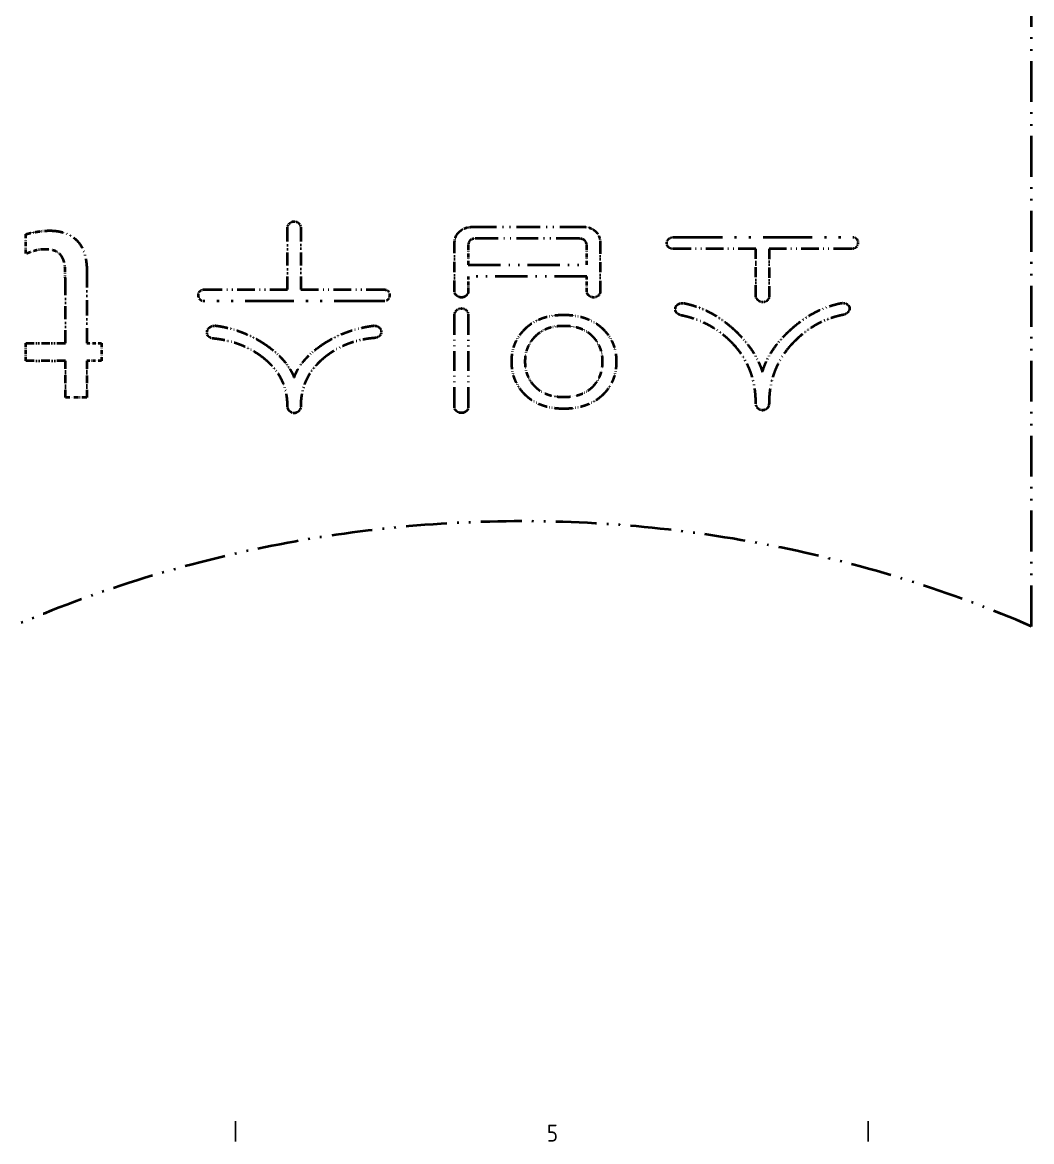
# Model space of a CAD drawing. Header units: millimetres. Extents: x 0 to 11890, y 0 to 8410.
# Drawn here: x 7924 to 9110, y 176 to 1490 of the extents above; entities that cross this region are included whole.
import ezdxf

# ---------------------------------------------------------------- set-up
doc = ezdxf.new("R2010")
doc.units = ezdxf.units.MM
doc.header["$LTSCALE"] = 10
doc.linetypes.add('DASH_DOUBLE_DOT', pattern=[0.4398, 0.24, -0.06, 0.0098, -0.06, 0.01, -0.06])
doc.layers.get('0').update_dxf_attribs({"color": 3, "lineweight": 25})
doc.layers.add('가시적인 것(ISO)', color=3, linetype='Continuous', lineweight=40)
doc.layers.add('경계(ISO)', color=7, linetype='Continuous', lineweight=25)
doc.styles.add('문자 텍스트_PSTEK_POSCO', font='isocp.shx')

# ---------------------------------------------------------------- blocks, each defined once
blk = doc.blocks.new('경계 Default Border')
at = {"layer": '경계(ISO)'}
for p, q in [((817.44, 20), (817.44, 17.6)), ((891.75, 20), (891.75, 17.6))]:
    blk.add_line(p, q, dxfattribs=at)
at = {"layer": '경계(ISO)', "color": 2, "insert": (854.02, 17.58), "char_height": 2, "attachment_point": 7, "style": '문자 텍스트_PSTEK_POSCO'}
blk.add_mtext('5', dxfattribs=at)

msp = doc.modelspace()

# ---------------------------------------------------------------- linework, layer by layer
at = {"layer": '가시적인 것(ISO)', "color": 6, "linetype": 'DASH_DOUBLE_DOT', "ltscale": 20.004547}
msp.add_line((9109.626, 780.67), (9109.626, 2144.597), dxfattribs=at)
at = {"layer": '가시적인 것(ISO)', "color": 6, "linetype": 'DASH_DOUBLE_DOT', "ltscale": 11.606791}
msp.add_line((8453.368, 1249.785), (8583.028, 1249.785), dxfattribs=at)
at = {"layer": '가시적인 것(ISO)', "color": 6, "linetype": 'DASH_DOUBLE_DOT', "ltscale": 2.031106}
msp.add_line((7928.085, 1218.505), (7928.085, 1241.196), dxfattribs=at)
at = {"layer": '가시적인 것(ISO)', "color": 6, "linetype": 'DASH_DOUBLE_DOT', "ltscale": 6.427216}
msp.add_line((8235.54, 1176.204), (8235.54, 1248.003), dxfattribs=at)
at = {"layer": '가시적인 것(ISO)', "color": 6, "linetype": 'DASH_DOUBLE_DOT', "ltscale": 6.441724}
msp.add_line((8251.099, 1248.165), (8251.099, 1176.204), dxfattribs=at)
at = {"layer": '가시적인 것(ISO)', "color": 6, "linetype": 'DASH_DOUBLE_DOT', "ltscale": 10.663731}
msp.add_line((8576.869, 1236.009), (8457.744, 1236.009), dxfattribs=at)
at = {"layer": '가시적인 것(ISO)', "color": 6, "linetype": 'DASH_DOUBLE_DOT', "ltscale": 23.972145}
msp.add_line((8688.863, 1237.63), (8899.722, 1237.63), dxfattribs=at)
at = {"layer": '가시적인 것(ISO)', "color": 6, "linetype": 'DASH_DOUBLE_DOT', "ltscale": 5.005372}
msp.add_line((8431.812, 1174.745), (8431.812, 1230.661), dxfattribs=at)
at = {"layer": '가시적인 것(ISO)', "color": 6, "linetype": 'DASH_DOUBLE_DOT', "ltscale": 1.958563}
msp.add_line((8447.858, 1227.095), (8447.858, 1205.215), dxfattribs=at)
at = {"layer": '가시적인 것(ISO)', "color": 6, "linetype": 'DASH_DOUBLE_DOT', "ltscale": 1.944054}
msp.add_line((8587.08, 1205.215), (8587.08, 1226.933), dxfattribs=at)
at = {"layer": '가시적인 것(ISO)', "color": 6, "linetype": 'DASH_DOUBLE_DOT', "ltscale": 4.961845}
for p, q in [((8602.963, 1230.174), (8602.963, 1174.745)), ((8801.18, 1223.854), (8801.18, 1168.424))]:
    msp.add_line(p, q, dxfattribs=at)
at = {"layer": '가시적인 것(ISO)', "color": 6, "linetype": 'DASH_DOUBLE_DOT', "ltscale": 8.632524}
msp.add_line((8785.621, 1223.854), (8689.187, 1223.854), dxfattribs=at)
at = {"layer": '가시적인 것(ISO)', "color": 6, "linetype": 'DASH_DOUBLE_DOT', "ltscale": 4.860285}
msp.add_line((8785.621, 1169.559), (8785.621, 1223.854), dxfattribs=at)
at = {"layer": '가시적인 것(ISO)', "color": 6, "linetype": 'DASH_DOUBLE_DOT', "ltscale": 8.618016}
msp.add_line((8897.453, 1223.854), (8801.18, 1223.854), dxfattribs=at)
at = {"layer": '가시적인 것(ISO)', "color": 6, "linetype": 'DASH_DOUBLE_DOT', "ltscale": 0.130478}
msp.add_line((7929.543, 1218.505), (7928.085, 1218.505), dxfattribs=at)
at = {"layer": '가시적인 것(ISO)', "color": 6, "linetype": 'DASH_DOUBLE_DOT', "ltscale": 7.442819}
msp.add_line((7999.884, 1196.463), (7999.884, 1113.319), dxfattribs=at)
at = {"layer": '가시적인 것(ISO)', "color": 6, "linetype": 'DASH_DOUBLE_DOT', "ltscale": 15.827881}
for p, q in [((8447.858, 1205.215), (8587.08, 1205.215)), ((8587.08, 1191.439), (8447.858, 1191.439))]:
    msp.add_line(p, q, dxfattribs=at)
at = {"layer": '가시적인 것(ISO)', "color": 6, "linetype": 'DASH_DOUBLE_DOT', "ltscale": 6.398198}
msp.add_line((7974.6, 1113.319), (7974.6, 1184.794), dxfattribs=at)
at = {"layer": '가시적인 것(ISO)', "color": 6, "linetype": 'DASH_DOUBLE_DOT', "ltscale": 1.494287}
for p, q in [((8447.858, 1191.439), (8447.858, 1174.745)), ((8587.08, 1174.745), (8587.08, 1191.439))]:
    msp.add_line(p, q, dxfattribs=at)
at = {"layer": '가시적인 것(ISO)', "color": 6, "linetype": 'DASH_DOUBLE_DOT', "ltscale": 8.734085}
for p, q in [((8137.971, 1176.204), (8235.54, 1176.204)), ((8251.099, 1176.204), (8348.668, 1176.204))]:
    msp.add_line(p, q, dxfattribs=at)
at = {"layer": '가시적인 것(ISO)', "color": 6, "linetype": 'DASH_DOUBLE_DOT', "ltscale": 23.769461}
msp.add_line((8347.534, 1162.427), (8138.457, 1162.427), dxfattribs=at)
at = {"layer": '가시적인 것(ISO)', "color": 6, "linetype": 'DASH_DOUBLE_DOT', "ltscale": 9.604602}
msp.add_line((8431.812, 1038.602), (8431.812, 1145.896), dxfattribs=at)
at = {"layer": '가시적인 것(ISO)', "color": 6, "linetype": 'DASH_DOUBLE_DOT', "ltscale": 9.590094}
msp.add_line((8447.858, 1145.896), (8447.858, 1038.764), dxfattribs=at)
at = {"layer": '가시적인 것(ISO)', "color": 6, "linetype": 'DASH_DOUBLE_DOT', "ltscale": 1.871511}
for p, q in [((7928.085, 1092.411), (7928.085, 1113.319)), ((8016.902, 1113.319), (8016.902, 1092.411))]:
    msp.add_line(p, q, dxfattribs=at)
at = {"layer": '가시적인 것(ISO)', "color": 6, "linetype": 'DASH_DOUBLE_DOT', "ltscale": 4.163872}
for p, q in [((7928.085, 1113.319), (7974.6, 1113.319)), ((7974.6, 1092.411), (7928.085, 1092.411))]:
    msp.add_line(p, q, dxfattribs=at)
at = {"layer": '가시적인 것(ISO)', "color": 6, "linetype": 'DASH_DOUBLE_DOT', "ltscale": 1.523304}
for p, q in [((7999.884, 1113.319), (8016.902, 1113.319)), ((8016.902, 1092.411), (7999.884, 1092.411))]:
    msp.add_line(p, q, dxfattribs=at)
at = {"layer": '가시적인 것(ISO)', "color": 6, "linetype": 'DASH_DOUBLE_DOT', "ltscale": 3.859191}
for p, q in [((7974.6, 1049.299), (7974.6, 1092.411)), ((7999.884, 1092.411), (7999.884, 1049.299))]:
    msp.add_line(p, q, dxfattribs=at)
at = {"layer": '가시적인 것(ISO)', "color": 6, "linetype": 'DASH_DOUBLE_DOT', "ltscale": 2.263244}
msp.add_line((7999.884, 1049.299), (7974.6, 1049.299), dxfattribs=at)
at = {"layer": '가시적인 것(ISO)', "color": 6, "linetype": 'DASH_DOUBLE_DOT', "ltscale": 20.004547}
msp.add_arc((8511.426, -606.867), 1510.993, 66.677979, 113.322021, dxfattribs=at)
at = {"layer": '가시적인 것(ISO)', "color": 6, "linetype": 'DASH_DOUBLE_DOT', "ltscale": 0.623804}
msp.add_open_spline([(8235.54, 1248.003), (8235.54, 1251.73), (8238.295, 1254.161)], degree=2, dxfattribs=at)
at = {"layer": '가시적인 것(ISO)', "color": 6, "linetype": 'DASH_DOUBLE_DOT', "ltscale": 0.501224}
for points in [[(8238.295, 1254.161), (8240.402, 1256.268), (8243.32, 1256.268)], [(8793.401, 1161.455), (8790.483, 1161.455), (8788.376, 1163.562)], [(8243.32, 1031.147), (8240.402, 1031.147), (8238.295, 1033.254)], [(8793.401, 1034.388), (8790.483, 1034.388), (8788.376, 1036.495)]]:
    msp.add_open_spline(points, degree=2, dxfattribs=at)
at = {"layer": '가시적인 것(ISO)', "color": 6, "linetype": 'DASH_DOUBLE_DOT', "ltscale": 0.521985}
for points in [[(8243.32, 1256.268), (8246.561, 1256.268), (8248.668, 1254.324)], [(8595.184, 1166.965), (8591.942, 1166.965), (8589.835, 1168.91)], [(8600.532, 1168.91), (8598.425, 1166.965), (8595.184, 1166.965)]]:
    msp.add_open_spline(points, degree=2, dxfattribs=at)
at = {"layer": '가시적인 것(ISO)', "color": 6, "linetype": 'DASH_DOUBLE_DOT', "ltscale": 0.609127}
for points in [[(8248.668, 1254.324), (8251.099, 1251.892), (8251.099, 1248.165)], [(8445.427, 1152.055), (8447.858, 1149.623), (8447.858, 1145.896)]]:
    msp.add_open_spline(points, degree=2, dxfattribs=at)
at = {"layer": '가시적인 것(ISO)', "color": 6, "linetype": 'DASH_DOUBLE_DOT', "ltscale": 1.549523}
msp.add_open_spline([(8437.485, 1244.113), (8443.32, 1249.785), (8453.368, 1249.785)], degree=2, dxfattribs=at)
at = {"layer": '가시적인 것(ISO)', "color": 6, "linetype": 'DASH_DOUBLE_DOT', "ltscale": 1.45665}
msp.add_open_spline([(8583.028, 1249.785), (8592.428, 1249.785), (8597.777, 1244.113)], degree=2, dxfattribs=at)
at = {"layer": '가시적인 것(ISO)', "color": 6, "linetype": 'DASH_DOUBLE_DOT', "ltscale": 2.54511}
msp.add_open_spline([(7928.085, 1241.196), (7935.216, 1243.14), (7949.803, 1245.409), (7956.124, 1245.409)], degree=2, dxfattribs=at)
at = {"layer": '가시적인 것(ISO)', "color": 6, "linetype": 'DASH_DOUBLE_DOT', "ltscale": 6.727841}
msp.add_open_spline([(7956.124, 1245.409), (7976.707, 1245.409), (7999.884, 1221.909), (7999.884, 1196.463)], degree=2, dxfattribs=at)
at = {"layer": '가시적인 것(ISO)', "color": 6, "linetype": 'DASH_DOUBLE_DOT', "ltscale": 1.349505}
msp.add_open_spline([(8431.812, 1230.661), (8431.812, 1239.089), (8437.485, 1244.113)], degree=2, dxfattribs=at)
at = {"layer": '가시적인 것(ISO)', "color": 6, "linetype": 'DASH_DOUBLE_DOT', "ltscale": 0.737372}
msp.add_open_spline([(8457.744, 1236.009), (8452.234, 1236.009), (8449.965, 1233.902)], degree=2, dxfattribs=at)
at = {"layer": '가시적인 것(ISO)', "color": 6, "linetype": 'DASH_DOUBLE_DOT', "ltscale": 0.776444}
msp.add_open_spline([(8584.973, 1233.578), (8582.542, 1236.009), (8576.869, 1236.009)], degree=2, dxfattribs=at)
at = {"layer": '가시적인 것(ISO)', "color": 6, "linetype": 'DASH_DOUBLE_DOT', "ltscale": 1.366537}
msp.add_open_spline([(8597.777, 1244.113), (8602.963, 1238.764), (8602.963, 1230.174)], degree=2, dxfattribs=at)
at = {"layer": '가시적인 것(ISO)', "color": 6, "linetype": 'DASH_DOUBLE_DOT', "ltscale": 0.486051}
msp.add_open_spline([(8681.083, 1230.661), (8681.083, 1233.254), (8683.19, 1235.523)], degree=2, dxfattribs=at)
at = {"layer": '가시적인 것(ISO)', "color": 6, "linetype": 'DASH_DOUBLE_DOT', "ltscale": 0.556527}
for points in [[(8683.19, 1235.523), (8685.297, 1237.63), (8688.863, 1237.63)], [(8439.754, 1154.161), (8443.32, 1154.161), (8445.427, 1152.055)]]:
    msp.add_open_spline(points, degree=2, dxfattribs=at)
at = {"layer": '가시적인 것(ISO)', "color": 6, "linetype": 'DASH_DOUBLE_DOT', "ltscale": 0.465227}
msp.add_open_spline([(8899.722, 1237.63), (8902.639, 1237.63), (8904.26, 1235.523)], degree=2, dxfattribs=at)
at = {"layer": '가시적인 것(ISO)', "color": 6, "linetype": 'DASH_DOUBLE_DOT', "ltscale": 0.461555}
msp.add_open_spline([(8904.26, 1235.523), (8905.88, 1233.254), (8905.556, 1230.661)], degree=2, dxfattribs=at)
at = {"layer": '가시적인 것(ISO)', "color": 6, "linetype": 'DASH_DOUBLE_DOT', "ltscale": 1.877936}
msp.add_open_spline([(7949.803, 1223.367), (7943.644, 1223.367), (7932.137, 1219.64), (7929.543, 1218.505)], degree=2, dxfattribs=at)
at = {"layer": '가시적인 것(ISO)', "color": 6, "linetype": 'DASH_DOUBLE_DOT', "ltscale": 2.19995}
msp.add_open_spline([(7971.034, 1213.967), (7968.765, 1218.667), (7958.555, 1223.367), (7949.803, 1223.367)], degree=2, dxfattribs=at)
at = {"layer": '가시적인 것(ISO)', "color": 6, "linetype": 'DASH_DOUBLE_DOT', "ltscale": 0.655558}
msp.add_open_spline([(8449.965, 1233.902), (8447.858, 1231.957), (8447.858, 1227.095)], degree=2, dxfattribs=at)
at = {"layer": '가시적인 것(ISO)', "color": 6, "linetype": 'DASH_DOUBLE_DOT', "ltscale": 0.640192}
msp.add_open_spline([(8587.08, 1226.933), (8587.08, 1231.471), (8584.973, 1233.578)], degree=2, dxfattribs=at)
at = {"layer": '가시적인 것(ISO)', "color": 6, "linetype": 'DASH_DOUBLE_DOT', "ltscale": 0.487475}
msp.add_open_spline([(8683.19, 1225.798), (8681.083, 1227.905), (8681.083, 1230.661)], degree=2, dxfattribs=at)
at = {"layer": '가시적인 것(ISO)', "color": 6, "linetype": 'DASH_DOUBLE_DOT', "ltscale": 0.576635}
msp.add_open_spline([(8689.187, 1223.854), (8685.459, 1223.854), (8683.19, 1225.798)], degree=2, dxfattribs=at)
at = {"layer": '가시적인 것(ISO)', "color": 6, "linetype": 'DASH_DOUBLE_DOT', "ltscale": 0.577818}
msp.add_open_spline([(8903.449, 1225.798), (8901.342, 1223.854), (8897.453, 1223.854)], degree=2, dxfattribs=at)
at = {"layer": '가시적인 것(ISO)', "color": 6, "linetype": 'DASH_DOUBLE_DOT', "ltscale": 0.481349}
msp.add_open_spline([(8905.556, 1230.661), (8905.232, 1227.905), (8903.449, 1225.798)], degree=2, dxfattribs=at)
at = {"layer": '가시적인 것(ISO)', "color": 6, "linetype": 'DASH_DOUBLE_DOT', "ltscale": 2.65773}
msp.add_open_spline([(7974.6, 1184.794), (7974.6, 1196.139), (7973.79, 1208.619), (7971.034, 1213.967)], degree=2, dxfattribs=at)
at = {"layer": '가시적인 것(ISO)', "color": 6, "linetype": 'DASH_DOUBLE_DOT', "ltscale": 1.012621}
msp.add_open_spline([(8131.002, 1169.234), (8131.002, 1176.204), (8137.971, 1176.204)], degree=2, dxfattribs=at)
at = {"layer": '가시적인 것(ISO)', "color": 6, "linetype": 'DASH_DOUBLE_DOT', "ltscale": 1.00045}
msp.add_open_spline([(8348.668, 1176.204), (8355.637, 1176.204), (8355.313, 1169.234)], degree=2, dxfattribs=at)
at = {"layer": '가시적인 것(ISO)', "color": 6, "linetype": 'DASH_DOUBLE_DOT', "ltscale": 0.59228}
msp.add_open_spline([(8434.406, 1168.91), (8431.812, 1171.017), (8431.812, 1174.745)], degree=2, dxfattribs=at)
at = {"layer": '가시적인 것(ISO)', "color": 6, "linetype": 'DASH_DOUBLE_DOT', "ltscale": 0.584667}
for points in [[(8447.858, 1174.745), (8447.858, 1171.017), (8445.427, 1168.91)], [(8602.963, 1174.745), (8602.963, 1171.017), (8600.532, 1168.91)]]:
    msp.add_open_spline(points, degree=2, dxfattribs=at)
at = {"layer": '가시적인 것(ISO)', "color": 6, "linetype": 'DASH_DOUBLE_DOT', "ltscale": 0.600193}
msp.add_open_spline([(8589.835, 1168.91), (8587.08, 1171.017), (8587.08, 1174.745)], degree=2, dxfattribs=at)
at = {"layer": '가시적인 것(ISO)', "color": 6, "linetype": 'DASH_DOUBLE_DOT', "ltscale": 0.613785}
msp.add_open_spline([(8788.376, 1163.562), (8785.621, 1165.669), (8785.621, 1169.559)], degree=2, dxfattribs=at)
at = {"layer": '가시적인 것(ISO)', "color": 6, "linetype": 'DASH_DOUBLE_DOT', "ltscale": 1.026076}
msp.add_open_spline([(8138.457, 1162.427), (8131.326, 1162.427), (8131.002, 1169.234)], degree=2, dxfattribs=at)
at = {"layer": '가시적인 것(ISO)', "color": 6, "linetype": 'DASH_DOUBLE_DOT', "ltscale": 1.050215}
msp.add_open_spline([(8355.313, 1169.234), (8354.989, 1162.427), (8347.534, 1162.427)], degree=2, dxfattribs=at)
at = {"layer": '가시적인 것(ISO)', "color": 6, "linetype": 'DASH_DOUBLE_DOT', "ltscale": 0.520749}
for points in [[(8439.754, 1166.965), (8436.675, 1166.965), (8434.406, 1168.91)], [(8439.754, 1031.309), (8436.675, 1031.309), (8434.406, 1033.254)]]:
    msp.add_open_spline(points, degree=2, dxfattribs=at)
at = {"layer": '가시적인 것(ISO)', "color": 6, "linetype": 'DASH_DOUBLE_DOT', "ltscale": 0.549858}
for points in [[(8445.427, 1168.91), (8443.32, 1166.965), (8439.754, 1166.965)], [(8445.427, 1033.254), (8443.32, 1031.309), (8439.754, 1031.309)]]:
    msp.add_open_spline(points, degree=2, dxfattribs=at)
at = {"layer": '가시적인 것(ISO)', "color": 6, "linetype": 'DASH_DOUBLE_DOT', "ltscale": 0.516694}
msp.add_open_spline([(8691.294, 1154.648), (8691.78, 1157.565), (8694.535, 1159.186)], degree=2, dxfattribs=at)
at = {"layer": '가시적인 것(ISO)', "color": 6, "linetype": 'DASH_DOUBLE_DOT', "ltscale": 0.71244}
msp.add_open_spline([(8694.535, 1159.186), (8697.777, 1160.807), (8702.315, 1159.996)], degree=2, dxfattribs=at)
at = {"layer": '가시적인 것(ISO)', "color": 6, "linetype": 'DASH_DOUBLE_DOT', "ltscale": 5.906867}
msp.add_open_spline([(8702.315, 1159.996), (8733.433, 1153.513), (8759.851, 1129.364)], degree=2, dxfattribs=at)
at = {"layer": '가시적인 것(ISO)', "color": 6, "linetype": 'DASH_DOUBLE_DOT', "ltscale": 0.516462}
msp.add_open_spline([(8798.749, 1163.076), (8796.642, 1161.131), (8793.401, 1161.455)], degree=2, dxfattribs=at)
at = {"layer": '가시적인 것(ISO)', "color": 6, "linetype": 'DASH_DOUBLE_DOT', "ltscale": 0.547292}
msp.add_open_spline([(8801.18, 1168.424), (8801.18, 1164.858), (8798.749, 1163.076)], degree=2, dxfattribs=at)
at = {"layer": '가시적인 것(ISO)', "color": 6, "linetype": 'DASH_DOUBLE_DOT', "ltscale": 6.040986}
msp.add_open_spline([(8826.95, 1129.364), (8853.53, 1153.837), (8885.945, 1160.32)], degree=2, dxfattribs=at)
at = {"layer": '가시적인 것(ISO)', "color": 6, "linetype": 'DASH_DOUBLE_DOT', "ltscale": 0.628955}
msp.add_open_spline([(8885.945, 1160.32), (8889.997, 1160.807), (8892.752, 1159.186)], degree=2, dxfattribs=at)
at = {"layer": '가시적인 것(ISO)', "color": 6, "linetype": 'DASH_DOUBLE_DOT', "ltscale": 0.471884}
msp.add_open_spline([(8892.752, 1159.186), (8895.184, 1157.565), (8895.67, 1154.972)], degree=2, dxfattribs=at)
at = {"layer": '가시적인 것(ISO)', "color": 6, "linetype": 'DASH_DOUBLE_DOT', "ltscale": 0.616314}
msp.add_open_spline([(8431.812, 1145.896), (8431.812, 1149.623), (8434.406, 1152.055)], degree=2, dxfattribs=at)
at = {"layer": '가시적인 것(ISO)', "color": 6, "linetype": 'DASH_DOUBLE_DOT', "ltscale": 0.527436}
msp.add_open_spline([(8434.406, 1152.055), (8436.675, 1154.161), (8439.754, 1154.161)], degree=2, dxfattribs=at)
at = {"layer": '가시적인 것(ISO)', "color": 6, "linetype": 'DASH_DOUBLE_DOT', "ltscale": 4.483514}
msp.add_open_spline([(8514.308, 1129.688), (8530.84, 1146.544), (8560.013, 1146.544)], degree=2, dxfattribs=at)
at = {"layer": '가시적인 것(ISO)', "color": 6, "linetype": 'DASH_DOUBLE_DOT', "ltscale": 4.533483}
for points in [[(8560.013, 1146.544), (8589.187, 1146.544), (8606.367, 1129.688)], [(8606.367, 1053.027), (8589.187, 1036.171), (8560.013, 1036.171)]]:
    msp.add_open_spline(points, degree=2, dxfattribs=at)
at = {"layer": '가시적인 것(ISO)', "color": 6, "linetype": 'DASH_DOUBLE_DOT', "ltscale": 0.509916}
msp.add_open_spline([(8692.428, 1149.299), (8690.483, 1151.73), (8691.294, 1154.648)], degree=2, dxfattribs=at)
at = {"layer": '가시적인 것(ISO)', "color": 6, "linetype": 'DASH_DOUBLE_DOT', "ltscale": 0.651553}
msp.add_open_spline([(8698.587, 1145.734), (8694.535, 1146.544), (8692.428, 1149.299)], degree=2, dxfattribs=at)
at = {"layer": '가시적인 것(ISO)', "color": 6, "linetype": 'DASH_DOUBLE_DOT', "ltscale": 6.138411}
msp.add_open_spline([(8757.906, 1113.481), (8733.757, 1138.44), (8698.587, 1145.734)], degree=2, dxfattribs=at)
at = {"layer": '가시적인 것(ISO)', "color": 6, "linetype": 'DASH_DOUBLE_DOT', "ltscale": 6.037239}
msp.add_open_spline([(8887.89, 1146.382), (8854.665, 1139.737), (8829.868, 1114.129)], degree=2, dxfattribs=at)
at = {"layer": '가시적인 것(ISO)', "color": 6, "linetype": 'DASH_DOUBLE_DOT', "ltscale": 0.644694}
msp.add_open_spline([(8894.049, 1149.785), (8892.104, 1147.192), (8887.89, 1146.382)], degree=2, dxfattribs=at)
at = {"layer": '가시적인 것(ISO)', "color": 6, "linetype": 'DASH_DOUBLE_DOT', "ltscale": 0.501199}
msp.add_open_spline([(8895.67, 1154.972), (8895.994, 1152.055), (8894.049, 1149.785)], degree=2, dxfattribs=at)
at = {"layer": '가시적인 것(ISO)', "color": 6, "linetype": 'DASH_DOUBLE_DOT', "ltscale": 0.537742}
msp.add_open_spline([(8141.213, 1127.257), (8141.699, 1130.174), (8144.454, 1132.119)], degree=2, dxfattribs=at)
at = {"layer": '가시적인 것(ISO)', "color": 6, "linetype": 'DASH_DOUBLE_DOT', "ltscale": 0.725828}
msp.add_open_spline([(8144.454, 1132.119), (8147.696, 1134.226), (8152.234, 1133.74)], degree=2, dxfattribs=at)
at = {"layer": '가시적인 것(ISO)', "color": 6, "linetype": 'DASH_DOUBLE_DOT', "ltscale": 5.588956}
msp.add_open_spline([(8152.234, 1133.74), (8183.838, 1129.202), (8209.932, 1111.374)], degree=2, dxfattribs=at)
at = {"layer": '가시적인 것(ISO)', "color": 6, "linetype": 'DASH_DOUBLE_DOT', "ltscale": 5.753304}
msp.add_open_spline([(8276.221, 1111.374), (8302.639, 1129.202), (8335.864, 1133.74)], degree=2, dxfattribs=at)
at = {"layer": '가시적인 것(ISO)', "color": 6, "linetype": 'DASH_DOUBLE_DOT', "ltscale": 0.642979}
msp.add_open_spline([(8335.864, 1133.74), (8339.916, 1134.226), (8342.671, 1132.119)], degree=2, dxfattribs=at)
at = {"layer": '가시적인 것(ISO)', "color": 6, "linetype": 'DASH_DOUBLE_DOT', "ltscale": 0.521501}
msp.add_open_spline([(8342.671, 1132.119), (8345.103, 1130.337), (8345.589, 1127.257)], degree=2, dxfattribs=at)
at = {"layer": '가시적인 것(ISO)', "color": 6, "linetype": 'DASH_DOUBLE_DOT', "ltscale": 3.370292}
msp.add_open_spline([(8560.013, 1133.416), (8538.133, 1133.416), (8525.816, 1120.45)], degree=2, dxfattribs=at)
at = {"layer": '가시적인 것(ISO)', "color": 6, "linetype": 'DASH_DOUBLE_DOT', "ltscale": 3.411866}
msp.add_open_spline([(8594.697, 1120.45), (8582.38, 1133.416), (8560.013, 1133.416)], degree=2, dxfattribs=at)
at = {"layer": '가시적인 것(ISO)', "color": 6, "linetype": 'DASH_DOUBLE_DOT', "ltscale": 0.538176}
msp.add_open_spline([(8142.347, 1121.584), (8140.402, 1124.016), (8141.213, 1127.257)], degree=2, dxfattribs=at)
at = {"layer": '가시적인 것(ISO)', "color": 6, "linetype": 'DASH_DOUBLE_DOT', "ltscale": 0.627821}
msp.add_open_spline([(8148.506, 1118.667), (8144.454, 1118.991), (8142.347, 1121.584)], degree=2, dxfattribs=at)
at = {"layer": '가시적인 것(ISO)', "color": 6, "linetype": 'DASH_DOUBLE_DOT', "ltscale": 5.727685}
msp.add_open_spline([(8207.339, 1095.815), (8182.866, 1115.102), (8148.506, 1118.667)], degree=2, dxfattribs=at)
at = {"layer": '가시적인 것(ISO)', "color": 6, "linetype": 'DASH_DOUBLE_DOT', "ltscale": 5.737647}
msp.add_open_spline([(8337.809, 1119.315), (8303.936, 1116.56), (8278.976, 1096.463)], degree=2, dxfattribs=at)
at = {"layer": '가시적인 것(ISO)', "color": 6, "linetype": 'DASH_DOUBLE_DOT', "ltscale": 0.614034}
msp.add_open_spline([(8343.968, 1121.909), (8342.023, 1119.64), (8337.809, 1119.315)], degree=2, dxfattribs=at)
at = {"layer": '가시적인 것(ISO)', "color": 6, "linetype": 'DASH_DOUBLE_DOT', "ltscale": 0.514129}
msp.add_open_spline([(8345.589, 1127.257), (8345.913, 1124.34), (8343.968, 1121.909)], degree=2, dxfattribs=at)
at = {"layer": '가시적인 것(ISO)', "color": 6, "linetype": 'DASH_DOUBLE_DOT', "ltscale": 3.766259}
for points in [[(8498.911, 1091.763), (8498.911, 1114.291), (8514.308, 1129.688)], [(8606.367, 1129.688), (8621.764, 1114.291), (8621.764, 1091.763)]]:
    msp.add_open_spline(points, degree=2, dxfattribs=at)
at = {"layer": '가시적인 것(ISO)', "color": 6, "linetype": 'DASH_DOUBLE_DOT', "ltscale": 2.836923}
msp.add_open_spline([(8525.816, 1120.45), (8514.47, 1108.943), (8514.47, 1091.763)], degree=2, dxfattribs=at)
at = {"layer": '가시적인 것(ISO)', "color": 6, "linetype": 'DASH_DOUBLE_DOT', "ltscale": 2.823049}
msp.add_open_spline([(8605.718, 1091.763), (8605.718, 1108.943), (8594.697, 1120.45)], degree=2, dxfattribs=at)
at = {"layer": '가시적인 것(ISO)', "color": 6, "linetype": 'DASH_DOUBLE_DOT', "ltscale": 5.445322}
msp.add_open_spline([(8759.851, 1129.364), (8784.811, 1106.349), (8793.401, 1079.445)], degree=2, dxfattribs=at)
at = {"layer": '가시적인 것(ISO)', "color": 6, "linetype": 'DASH_DOUBLE_DOT', "ltscale": 5.455436}
msp.add_open_spline([(8793.401, 1079.445), (8801.342, 1106.512), (8826.95, 1129.364)], degree=2, dxfattribs=at)
at = {"layer": '가시적인 것(ISO)', "color": 6, "linetype": 'DASH_DOUBLE_DOT', "ltscale": 4.623001}
msp.add_open_spline([(8209.932, 1111.374), (8234.892, 1094.194), (8243.32, 1072.962)], degree=2, dxfattribs=at)
at = {"layer": '가시적인 것(ISO)', "color": 6, "linetype": 'DASH_DOUBLE_DOT', "ltscale": 4.602577}
msp.add_open_spline([(8243.32, 1072.962), (8251.261, 1094.518), (8276.221, 1111.374)], degree=2, dxfattribs=at)
at = {"layer": '가시적인 것(ISO)', "color": 6, "linetype": 'DASH_DOUBLE_DOT', "ltscale": 6.920015}
msp.add_open_spline([(8785.621, 1043.465), (8785.621, 1084.794), (8757.906, 1113.481)], degree=2, dxfattribs=at)
at = {"layer": '가시적인 것(ISO)', "color": 6, "linetype": 'DASH_DOUBLE_DOT', "ltscale": 7.051777}
msp.add_open_spline([(8829.868, 1114.129), (8801.18, 1084.631), (8801.18, 1042.978)], degree=2, dxfattribs=at)
at = {"layer": '가시적인 것(ISO)', "color": 6, "linetype": 'DASH_DOUBLE_DOT', "ltscale": 5.818643}
msp.add_open_spline([(8235.54, 1039.899), (8235.54, 1073.61), (8207.339, 1095.815)], degree=2, dxfattribs=at)
at = {"layer": '가시적인 것(ISO)', "color": 6, "linetype": 'DASH_DOUBLE_DOT', "ltscale": 5.866117}
msp.add_open_spline([(8278.976, 1096.463), (8251.099, 1073.935), (8251.099, 1039.737)], degree=2, dxfattribs=at)
at = {"layer": '가시적인 것(ISO)', "color": 6, "linetype": 'DASH_DOUBLE_DOT', "ltscale": 3.833868}
for points in [[(8514.308, 1053.027), (8498.911, 1068.586), (8498.911, 1091.763)], [(8621.764, 1091.763), (8621.764, 1068.586), (8606.367, 1053.027)]]:
    msp.add_open_spline(points, degree=2, dxfattribs=at)
at = {"layer": '가시적인 것(ISO)', "color": 6, "linetype": 'DASH_DOUBLE_DOT', "ltscale": 2.866009}
msp.add_open_spline([(8514.47, 1091.763), (8514.47, 1074.097), (8525.816, 1062.751)], degree=2, dxfattribs=at)
at = {"layer": '가시적인 것(ISO)', "color": 6, "linetype": 'DASH_DOUBLE_DOT', "ltscale": 2.852144}
msp.add_open_spline([(8594.697, 1062.751), (8605.718, 1074.097), (8605.718, 1091.763)], degree=2, dxfattribs=at)
at = {"layer": '가시적인 것(ISO)', "color": 6, "linetype": 'DASH_DOUBLE_DOT', "ltscale": 4.480681}
msp.add_open_spline([(8560.013, 1036.171), (8531.164, 1036.171), (8514.308, 1053.027)], degree=2, dxfattribs=at)
at = {"layer": '가시적인 것(ISO)', "color": 6, "linetype": 'DASH_DOUBLE_DOT', "ltscale": 3.356388}
msp.add_open_spline([(8525.816, 1062.751), (8538.133, 1050.11), (8560.013, 1050.11)], degree=2, dxfattribs=at)
at = {"layer": '가시적인 것(ISO)', "color": 6, "linetype": 'DASH_DOUBLE_DOT', "ltscale": 3.398042}
msp.add_open_spline([(8560.013, 1050.11), (8582.38, 1050.11), (8594.697, 1062.751)], degree=2, dxfattribs=at)
at = {"layer": '가시적인 것(ISO)', "color": 6, "linetype": 'DASH_DOUBLE_DOT', "ltscale": 0.664941}
msp.add_open_spline([(8238.295, 1033.254), (8235.54, 1035.685), (8235.54, 1039.899)], degree=2, dxfattribs=at)
at = {"layer": '가시적인 것(ISO)', "color": 6, "linetype": 'DASH_DOUBLE_DOT', "ltscale": 0.636825}
for points in [[(8251.099, 1039.737), (8251.099, 1035.685), (8248.668, 1033.254)], [(8801.18, 1042.978), (8801.18, 1038.926), (8798.749, 1036.495)]]:
    msp.add_open_spline(points, degree=2, dxfattribs=at)
at = {"layer": '가시적인 것(ISO)', "color": 6, "linetype": 'DASH_DOUBLE_DOT', "ltscale": 0.555456}
msp.add_open_spline([(8434.406, 1033.254), (8431.812, 1035.037), (8431.812, 1038.602)], degree=2, dxfattribs=at)
at = {"layer": '가시적인 것(ISO)', "color": 6, "linetype": 'DASH_DOUBLE_DOT', "ltscale": 0.55724}
msp.add_open_spline([(8447.858, 1038.764), (8447.858, 1035.361), (8445.427, 1033.254)], degree=2, dxfattribs=at)
at = {"layer": '가시적인 것(ISO)', "color": 6, "linetype": 'DASH_DOUBLE_DOT', "ltscale": 0.689436}
msp.add_open_spline([(8788.376, 1036.495), (8785.621, 1039.251), (8785.621, 1043.465)], degree=2, dxfattribs=at)
at = {"layer": '가시적인 것(ISO)', "color": 6, "linetype": 'DASH_DOUBLE_DOT', "ltscale": 0.528819}
for points in [[(8248.668, 1033.254), (8246.561, 1031.147), (8243.32, 1031.147)], [(8798.749, 1036.495), (8796.642, 1034.388), (8793.401, 1034.388)]]:
    msp.add_open_spline(points, degree=2, dxfattribs=at)

# ---------------------------------------------------------------- block references
at = {"xscale": 10, "yscale": 10, "zscale": 10}
msp.add_blockref('경계 Default Border', (0, 0), dxfattribs=at)

doc.saveas('drawing.dxf')
